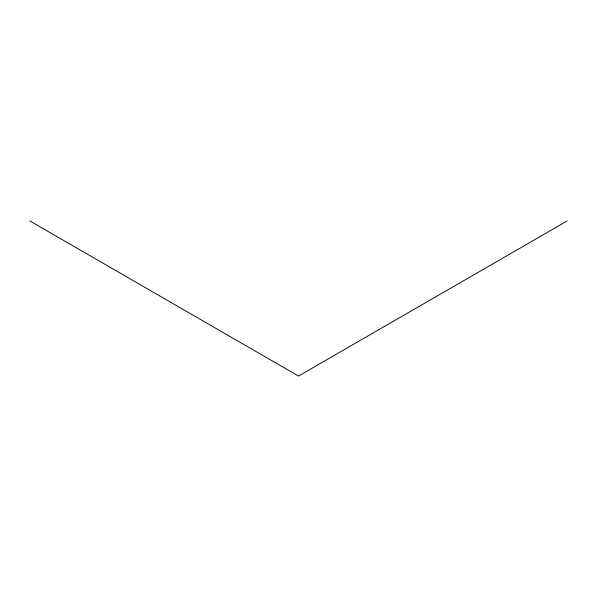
<?xml version="1.0" encoding="UTF-8"?>
<svg xmlns="http://www.w3.org/2000/svg" width="597" height="597" viewBox="0 0 597 597"><rect width="100%" height="100%" fill="white"/><g stroke="black" fill="none" stroke-linecap="round" stroke-linejoin="round"><path stroke-width="0.9" d="M567.15 220.95L298.5 376.05L29.85 220.95"/></g></svg>
